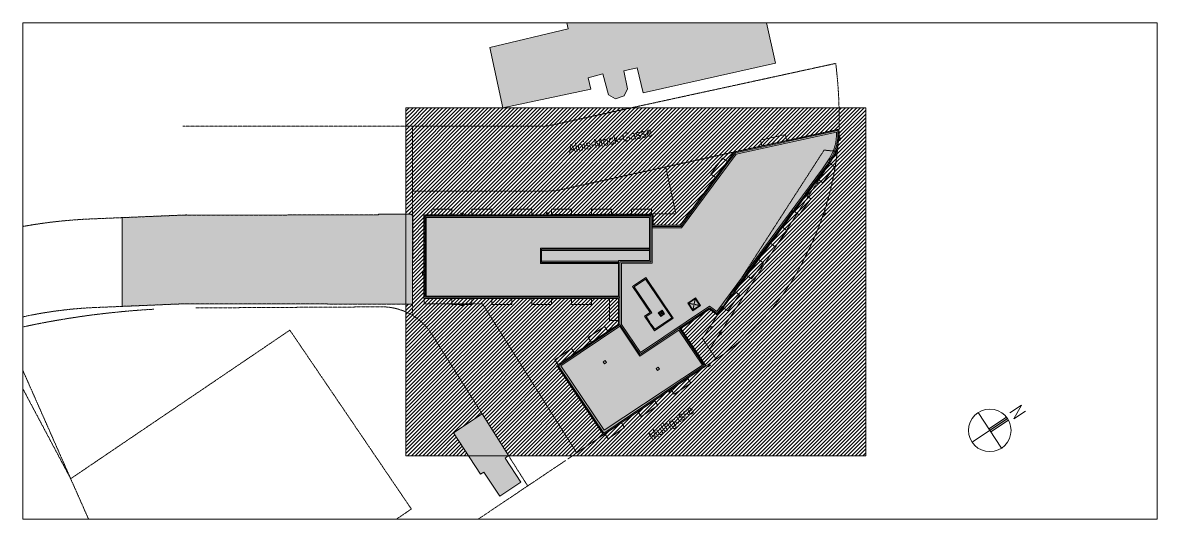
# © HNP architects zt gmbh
# Model space of a CAD drawing. Header units: centimetres. Extents: x -4512 to 25286, y -2765 to 13485.
# Drawn here: x -4512 to 14688, y -2765 to 5633 of the extents above; entities that cross this region are included whole.
import ezdxf

# ---------------------------------------------------------------- set-up
doc = ezdxf.new("R2010")
doc.units = ezdxf.units.CM
doc.linetypes.add('_Grundgrenze_', pattern=[0.9, 0.4, -0.1, 0.1, -0.1, 0.1, -0.1])
doc.linetypes.add('Grundgrenze', pattern=[0.9, 0.4, -0.1, 0.1, -0.1, 0.1, -0.1])
for name, color, linetype, lineweight in [('A-ANNO-NOTE', 7, 'Continuous', 5), ('A-DETL-GENF', 7, 'Continuous', 9), ('A-DETL-THIN', 7, 'Continuous', 5), ('Text', 7, 'Continuous', 5)]:
    doc.layers.add(name, color=color, linetype=linetype, lineweight=lineweight)
doc.layers.add('A-DETL', color=251, linetype='Continuous', lineweight=9, true_color=0x4f4f4f)
doc.styles.add('Arial Unicode MS', font='ARIALUNI.ttf', dxfattribs={"width": 0.85, "height": 150})

# ---------------------------------------------------------------- blocks, each defined once
blk = doc.blocks.new('Nordpfeil M - Nordpfeil _M-2407012-Übersicht Plankopf GESAMT Doppelgrösse')
at = {"layer": 'A-ANNO-NOTE'}
h = blk.add_hatch(color=256, dxfattribs=at)
edge = h.paths.add_edge_path()
edge.add_arc((11853, -1261), 360, 28.7802, 38.3406, ccw=False)
edge.add_line((12169, -1088), (11870, -1286))
edge.add_line((11870, -1286), (11837, -1236))
edge.add_line((11837, -1236), (12136, -1038))
for p, q in [((12190, -965), (12388, -834)), ((12388, -834), (12257, -1065)), ((12257, -1065), (12455, -934)), ((11553, -1460), (12153, -1062)), ((12052, -1561), (11654, -961)), ((11837, -1236), (12136, -1038)), ((11870, -1286), (12169, -1088))]:
    blk.add_line(p, q, dxfattribs=at)
blk.add_circle((11853, -1261), 360, dxfattribs=at)

msp = doc.modelspace()

# ---------------------------------------------------------------- hatches: boundary and pattern name
at = {"layer": 'A-DETL-GENF', "true_color": 0xd8d8d8}
h = msp.add_hatch(color=254, dxfattribs=at)
h.paths.add_polyline_path([(3560.92, -2375.399), (3919.854, -2138.649), (3649.864, -1729.813), (3710.431, -1688.151), (3260.656, -978.742), (2776.705, -1305.003), (3234.676, -2003.926), (3290.094, -1967.162)])
h.paths.add_polyline_path([(-2830.799, 835.531), (-1741.764, 881.406), (2086.263, 872.658), (2087.239, 2382.631), (2062.246, 2382.631), (2062.246, 2397.687), (1507.243, 2397.687), (1507.243, 2382.224), (-1796.845, 2379.85), (-2830.799, 2336.558), (-2830.799, 970.107)])
h.paths.add_polyline_path([(3610.906, 4192.715), (5103.213, 4508.292), (5057.615, 4703.65), (5306.816, 4765.767), (5401.427, 4413.318), (5519.43, 4347.596), (5665.425, 4395.247), (5721.171, 4517.433), (5661.949, 4820.156), (5887.826, 4870.4), (5987.826, 4448.323), (8224.958, 4947.207), (8076.214, 5633.173), (4697.786, 5633.173), (4717.782, 5527.041), (3389.944, 5211.37), (3500.076, 4703.65)])
at = {"layer": 'A-DETL-GENF'}
h = msp.add_hatch(dxfattribs=at)
h.set_pattern_fill('FP_1', color=256, style=0, pattern_type=2)
h.set_pattern_definition([(45, (0, 0), (-31.8198, 31.8198), [])])
h.paths.add_polyline_path([(2087.239, 4190.845), (1972.724, 4190.845), (1972.724, 2397.687), (2062.246, 2397.687), (2062.246, 2382.631), (2087.239, 2382.631)])
h.paths.add_polyline_path([(2087.239, -1689.155), (3028.421, -1689.155), (2776.705, -1305.003), (3260.656, -978.742), (3710.431, -1688.151), (3708.971, -1689.155), (9752.724, -1689.155), (9752.724, 4190.845), (2087.239, 4190.845), (2087.237, 2379.85), (2086.263, 872.658), (1972.724, 872.658), (1972.724, -1689.155), (2086.263, -1689.155)])
h.paths.add_polyline_path([(5313.879, -1336.392), (4526.879, -166.42), (5572.152, 536.654), (5571.896, 970.107), (2277.02, 970.107), (2277.02, 2380.107), (6154.883, 2380.107), (6154.883, 2208.357), (6613.429, 2208.357), (7535.28, 3450.997), (9300.692, 3834.674), (9302.339, 3801.312), (9302.339, 3749.383), (9301.991, 3734.518), (9299.996, 3701.174), (9296.79, 3667.926), (9292.377, 3634.815), (9286.763, 3601.888), (9279.955, 3569.186), (9271.963, 3536.753), (9262.796, 3504.632), (9252.468, 3472.866), (9240.991, 3441.496), (9228.381, 3410.565), (9214.655, 3380.112), (9100.275, 3193.811), (7241.182, 690.459), (7110.025, 787.757), (6659.718, 484.852), (6608.566, 484.852), (7049.139, -169.143), (5572.152, -1162.661)])
at = {"layer": 'A-DETL-GENF', "true_color": 0xff8080}
msp.add_hatch(color=11, dxfattribs=at).paths.add_polyline_path([(5313.879, -1336.392), (7049.139, -169.143), (6608.566, 484.852), (6659.718, 484.852), (7110.025, 787.757), (7241.182, 690.459), (9100.275, 3193.811), (9214.655, 3380.112), (9228.381, 3410.565), (9240.991, 3441.496), (9252.468, 3472.866), (9262.796, 3504.632), (9271.963, 3536.753), (9279.955, 3569.186), (9286.763, 3601.888), (9292.377, 3634.815), (9296.79, 3667.926), (9299.996, 3701.174), (9302.339, 3749.383), (9302.773, 3767.912), (9301.991, 3808.354), (9300.692, 3834.674), (7535.28, 3450.997), (6613.374, 2208.282), (6154.883, 2208.357), (6154.883, 2380.107), (2277.02, 2380.107), (2277.02, 970.107), (5571.896, 970.107), (5572.152, 536.654), (4526.879, -166.42), (5087.799, -1000.297)])

# ---------------------------------------------------------------- linework, layer by layer
at = {"layer": 'A-DETL', "color": 7, "lineweight": 5}
for p, q in [((-4512.469, 5633.173), (14687.531, 5633.173)), ((-4512.469, -2765.077), (-4512.469, 5633.173)), ((14687.531, 5633.173), (14687.531, -2765.077)), ((9298.875, 3834.28), (7535.28, 3450.997)), ((9259.397, 3781.696), (7560.194, 3412.408)), ((8393.024, 3739.745), (7971.618, 3648.161)), ((7971.618, 3648.161), (7992.855, 3550.442)), ((8414.261, 3642.026), (8393.024, 3739.745)), ((8418.509, 3622.483), (9280.896, 3809.905)), ((7546.868, 3433.049), (7997.103, 3530.898)), ((7996.363, 3530.738), (8406.783, 3619.934)), ((7535.28, 3450.997), (6613.378, 2208.282)), ((7560.194, 3412.408), (6635.015, 2165.282)), ((7331.354, 3343.949), (7130.272, 3072.892)), ((7226.684, 3001.386), (7427.739, 3272.466)), ((7411.668, 3284.369), (7331.354, 3343.949)), ((7427.739, 3272.463), (7546.868, 3433.049)), ((9023.592, 3162.831), (9132.951, 3329.083)), ((9051.486, 3128.26), (9167.395, 3303.209)), ((7130.272, 3072.892), (7210.586, 3013.312)), ((7233.445, 749.738), (9023.592, 3162.831)), ((7242.362, 689.583), (9051.486, 3128.26)), ((9035.383, 3140.122), (8937.346, 3007.969)), ((9026.568, 2926.838), (9227.65, 3197.896)), ((9227.65, 3197.896), (9141.858, 3261.541)), ((6623.443, 2188.282), (7226.656, 3001.407)), ((8937.346, 3007.969), (8729.113, 2727.274)), ((8937.346, 3007.969), (8729.113, 2727.274)), ((8937.346, 3007.969), (8953.408, 2996.053)), ((8946.259, 2986.415), (9026.568, 2926.838)), ((8721.969, 2717.646), (8535.187, 2465.866)), ((8738.033, 2705.729), (8721.969, 2717.646)), ((8729.113, 2727.274), (8745.176, 2715.358)), ((8825.488, 2655.778), (8745.176, 2715.358)), ((8624.406, 2384.72), (8825.488, 2655.778)), ((2277.02, 2380.107), (2277.02, 970.107)), ((6141.451, 2380.107), (2277.02, 2380.107)), ((2297.02, 990.107), (2297.02, 2360.107)), ((2297.02, 2360.107), (6117.02, 2360.107)), ((2315.02, 2336.963), (2315.02, 1008.107)), ((2315.02, 2336.963), (6096.951, 2336.963)), ((2751.02, 2480.105), (2413.521, 2480.105)), ((2413.521, 2480.105), (2413.521, 2380.107)), ((2751.02, 2380.107), (2751.02, 2480.105)), ((3426.02, 2480.105), (3088.521, 2480.105)), ((3088.521, 2480.105), (3088.521, 2380.107)), ((3426.02, 2380.107), (3426.02, 2480.105)), ((3763.521, 2480.105), (3763.521, 2380.107)), ((4101.02, 2480.105), (3763.521, 2480.105)), ((4101.02, 2380.107), (4101.02, 2480.105)), ((4776.02, 2480.105), (4438.521, 2480.105)), ((4438.521, 2480.105), (4438.521, 2380.107)), ((4776.02, 2380.107), (4776.02, 2480.105)), ((5451.02, 2480.105), (5113.521, 2480.105)), ((5113.521, 2480.105), (5113.521, 2380.107)), ((5451.02, 2380.107), (5451.02, 2480.105)), ((6126.02, 2480.107), (5788.521, 2480.107)), ((5788.521, 2480.107), (5788.521, 2380.107)), ((6096.951, 1610.107), (6096.951, 2336.963)), ((6117.02, 2360.107), (6117.02, 1590.107)), ((6126.02, 2380.107), (6126.02, 2480.107)), ((6141.451, 2380.107), (6141.451, 1567.107)), ((8528.03, 2456.218), (8319.797, 2175.52)), ((8528.03, 2456.218), (8319.797, 2175.52)), ((8544.093, 2444.301), (8528.03, 2456.218)), ((8535.187, 2465.866), (8551.251, 2453.949)), ((8544.093, 2444.3), (8624.406, 2384.72)), ((6613.378, 2208.282), (6141.451, 2208.282)), ((6141.451, 2188.282), (6623.443, 2188.282)), ((6635.015, 2165.282), (6141.451, 2165.282)), ((8319.796, 2175.521), (8133.015, 1923.74)), ((8222.242, 1842.606), (8423.324, 2113.664)), ((8335.86, 2163.604), (8319.797, 2175.52)), ((8423.324, 2113.664), (8343.011, 2173.244)), ((8133.015, 1923.74), (7917.631, 1633.406)), ((8133.015, 1923.74), (8149.077, 1911.824)), ((4248.02, 1819.107), (4248.02, 1562.107)), ((6096.951, 1819.107), (4248.02, 1819.107)), ((4266.02, 1580.107), (4266.02, 1801.107)), ((4266.02, 1801.107), (6096.951, 1801.107)), ((4266.02, 1781.107), (6096.951, 1781.107)), ((4401.61, 1801.107), (4401.61, 1819.107)), ((4407.61, 1819.107), (4407.61, 1801.107)), ((4555.175, 1801.107), (4555.175, 1819.107)), ((4561.175, 1819.107), (4561.175, 1801.107)), ((4708.753, 1801.107), (4708.753, 1819.107)), ((4714.753, 1819.107), (4714.753, 1801.107)), ((4862.331, 1801.107), (4862.331, 1819.107)), ((4868.331, 1819.107), (4868.331, 1801.107)), ((5015.908, 1801.107), (5015.908, 1819.107)), ((8141.928, 1902.187), (8222.242, 1842.606)), ((5572.117, 1562.107), (4248.02, 1562.107)), ((5572.117, 1600.107), (4266.02, 1600.107)), ((5572.117, 1580.107), (4266.02, 1580.107)), ((4561.175, 1580.107), (4561.175, 1562.107)), ((4708.753, 1562.107), (4708.753, 1580.107)), ((6096.951, 1610.107), (5572.117, 1610.107)), ((5572.117, 1610.107), (5572.117, 1008.107)), ((5595.151, 1590.107), (6116.951, 1590.107)), ((5595.151, 528.022), (5595.151, 1590.107)), ((5622.652, 1567.107), (5622.652, 528.348)), ((5622.652, 1567.107), (6141.451, 1567.107)), ((7917.63, 1633.407), (7730.849, 1381.626)), ((7820.076, 1300.492), (8021.158, 1571.55)), ((7917.631, 1633.406), (7933.694, 1621.49)), ((8021.158, 1571.55), (7940.845, 1631.13)), ((7730.849, 1381.626), (7515.465, 1091.292)), ((7746.912, 1369.71), (7730.849, 1381.626)), ((7739.762, 1360.072), (7820.076, 1300.492)), ((5825.503, 1183.616), (5808.908, 1172.453)), ((5808.908, 1172.453), (6104.164, 733.518)), ((6017.267, 1312.609), (5825.503, 1183.616)), ((5836.665, 1167.021), (6028.43, 1296.014)), ((6131.922, 728.086), (5836.665, 1167.021)), ((6033.862, 1323.772), (6017.267, 1312.609)), ((6028.43, 1296.014), (6469.92, 639.685)), ((6497.531, 634.472), (6033.862, 1323.772)), ((2277.02, 970.107), (5572.107, 970.107)), ((5595.151, 990.107), (2297.02, 990.107)), ((2315.02, 1008.107), (5572.117, 1008.107)), ((2751.02, 970.107), (2751.02, 870.107)), ((3088.519, 870.107), (3088.519, 970.107)), ((3426.021, 970.107), (3426.021, 870.107)), ((3763.52, 870.107), (3763.52, 970.107)), ((4101.02, 970.107), (4101.02, 870.107)), ((4438.519, 870.107), (4438.519, 970.107)), ((4776.02, 970.107), (4776.02, 870.107)), ((5113.519, 870.107), (5113.519, 970.107)), ((5420.087, 970.107), (5420.087, 594.57)), ((5572.107, 970.107), (5572.152, 536.654)), ((6870.133, 978.031), (6740.693, 890.961)), ((6754.572, 888.245), (6867.417, 964.152)), ((6867.417, 964.152), (6943.324, 851.306)), ((6957.203, 848.59), (6870.133, 978.031)), ((7417.911, 758.378), (7618.993, 1029.435)), ((7531.529, 1079.376), (7515.465, 1091.292)), ((7618.993, 1029.435), (7538.68, 1089.015)), ((2751.02, 870.107), (3088.519, 870.107)), ((3426.021, 870.107), (3763.52, 870.107)), ((4101.02, 870.107), (4438.519, 870.107)), ((4776.02, 870.107), (5113.519, 870.107)), ((5935.618, 21.877), (7110.59, 812.24)), ((7111.239, 840.397), (5941.865, 53.798)), ((7111.239, 840.397), (5941.865, 53.798)), ((6306.694, 770.304), (6243.633, 727.886)), ((6306.694, 770.304), (6303.978, 756.426)), ((6349.113, 707.244), (6306.694, 770.304)), ((6624.723, 461.311), (7110.025, 787.757)), ((6740.693, 890.961), (6827.763, 761.52)), ((6740.693, 890.961), (6827.763, 761.52)), ((6754.572, 888.245), (6830.479, 775.399)), ((6827.763, 761.52), (6957.203, 848.59)), ((6827.763, 761.52), (6957.203, 848.59)), ((6830.479, 775.399), (6943.324, 851.306)), ((7064.967, 781.552), (7076.13, 764.957)), ((7093.025, 776.322), (7081.863, 792.917)), ((7110.025, 787.757), (7242.362, 689.583)), ((7238.216, 717.562), (7110.59, 812.24)), ((7110.59, 812.24), (7238.216, 717.562)), ((7233.445, 749.738), (7111.239, 840.397)), ((7329.876, 841.118), (7238.216, 717.562)), ((7329.876, 841.118), (7345.938, 829.202)), ((7337.597, 817.958), (7417.911, 758.378)), ((5420.087, 594.57), (5572.146, 594.57)), ((6104.164, 733.518), (6010.368, 670.424)), ((6178.96, 419.862), (6010.368, 670.424)), ((6038.127, 664.993), (6131.922, 728.086)), ((6101.618, 570.633), (6038.127, 664.993)), ((6178.96, 419.862), (6497.531, 634.472)), ((6469.92, 639.685), (6184.39, 447.618)), ((6243.633, 727.886), (6286.052, 664.825)), ((6257.512, 725.17), (6243.633, 727.886)), ((6243.633, 727.886), (6286.052, 664.825)), ((6257.512, 725.17), (6303.978, 756.426)), ((6288.768, 678.704), (6257.512, 725.17)), ((6275.763, 721.598), (6257.512, 725.17)), ((6286.052, 664.825), (6349.113, 707.244)), ((6286.052, 664.825), (6288.768, 678.704)), ((6335.234, 709.96), (6288.768, 678.704)), ((6292.34, 696.955), (6288.768, 678.704)), ((6303.978, 756.426), (6300.406, 738.175)), ((6303.978, 756.426), (6335.234, 709.96)), ((6316.983, 713.531), (6335.234, 709.96)), ((6335.234, 709.96), (6349.113, 707.244)), ((5572.152, 536.654), (4526.899, -166.45)), ((4554.657, -171.882), (5595.151, 528.022)), ((5590.769, 498.486), (4594.812, -172.453)), ((5335.264, 497.83), (5055.225, 309.457)), ((5391.079, 414.853), (5335.264, 497.83)), ((5930.93, -6.456), (5590.769, 498.486)), ((5935.618, 21.877), (5595.151, 528.022)), ((5941.865, 53.798), (5622.652, 528.348)), ((6587.988, 435.525), (5930.93, -6.456)), ((6101.618, 570.633), (6085.024, 559.47)), ((6086.08, 557.901), (6095.015, 562.569)), ((6115.666, 531.869), (6093.338, 565.063)), ((6095.015, 562.569), (6118.155, 533.543)), ((6095.827, 566.737), (6118.155, 533.543)), ((6123.951, 537.442), (6107.357, 526.279)), ((6184.39, 447.618), (6123.951, 537.442)), ((6989.249, -160.738), (6587.988, 435.525)), ((7021.153, -163.864), (6596.965, 466.743)), ((7048.911, -169.296), (6624.723, 461.311)), ((5055.225, 309.457), (5111.04, 226.481)), ((4775.185, 121.084), (4495.146, -67.288)), ((4831, 38.108), (4775.185, 121.084)), ((5828.455, 181.188), (5811.86, 170.025)), ((4495.146, -67.288), (4550.961, -150.264)), ((4526.899, -166.45), (5313.878, -1336.392)), ((5319.31, -1308.634), (4554.657, -171.882)), ((4594.812, -172.453), (5325.963, -1259.399)), ((5311.54, -100.241), (5344.73, -77.915)), ((5311.54, -100.241), (5333.865, -133.431)), ((5313.878, -1336.392), (7048.911, -169.296)), ((7021.153, -163.864), (5319.31, -1308.634)), ((5325.963, -1259.399), (6989.249, -160.738)), ((5333.865, -133.431), (5367.055, -111.105)), ((5344.73, -77.915), (5367.055, -111.105)), ((6206.937, -214.418), (6240.127, -192.092)), ((6206.937, -214.418), (6229.263, -247.607)), ((6229.263, -247.607), (6262.452, -225.282)), ((6240.127, -192.092), (6262.452, -225.282)), ((6793.945, -461.319), (6738.132, -378.346)), ((6458.097, -566.716), (6513.91, -649.689)), ((6513.91, -649.689), (6793.945, -461.319)), ((6233.873, -838.065), (6178.057, -755.089)), ((5898.019, -943.461), (5953.834, -1026.437)), ((5953.834, -1026.437), (6233.873, -838.065)), ((5673.794, -1214.808), (5617.979, -1131.834)), ((5337.94, -1320.207), (5393.754, -1403.181)), ((5393.754, -1403.181), (5673.794, -1214.808)), ((14687.531, -2765.077), (-4512.469, -2765.077))]:
    msp.add_line(p, q, dxfattribs=at)
at = {"layer": 'A-DETL', "color": 7}
for p, q in [((8076.214, 5633.173), (4697.786, 5633.173)), ((4697.786, 5633.173), (4717.782, 5527.041)), ((8224.958, 4947.207), (8076.214, 5633.173)), ((4717.782, 5527.041), (3389.944, 5211.37)), ((3389.944, 5211.37), (3610.906, 4192.715)), ((5661.949, 4820.156), (5887.826, 4870.4)), ((5721.171, 4517.433), (5661.949, 4820.156)), ((5887.826, 4870.4), (5987.826, 4448.323)), ((5987.826, 4448.323), (8224.958, 4947.207)), ((5057.615, 4703.65), (5306.816, 4765.767)), ((5103.213, 4508.292), (5057.615, 4703.65)), ((5306.816, 4765.767), (5401.427, 4413.318)), ((3610.906, 4192.715), (5103.213, 4508.292)), ((5665.425, 4395.247), (5721.171, 4517.433)), ((5401.427, 4413.318), (5519.43, 4347.596)), ((5519.43, 4347.596), (5665.425, 4395.247)), ((9300.692, 3834.674), (7535.28, 3450.997)), ((7535.28, 3450.997), (6613.374, 2208.282)), ((9100.275, 3193.811), (9214.655, 3380.112)), ((7241.182, 690.459), (9100.275, 3193.811)), ((-1796.845, 2379.85), (-2830.799, 2336.558)), ((-2830.799, 2336.558), (-2830.799, 835.531)), ((1507.243, 2382.224), (-1796.845, 2379.85)), ((2062.246, 2397.687), (1507.243, 2397.687)), ((1507.243, 2397.687), (1507.243, 2382.224)), ((2062.246, 2382.631), (2062.246, 2397.687)), ((2087.239, 2382.631), (2062.246, 2382.631)), ((2086.263, 872.658), (2087.239, 2382.631)), ((6154.883, 2380.107), (2277.02, 2380.107)), ((2277.02, 2380.107), (2277.02, 970.107)), ((6154.883, 2208.357), (6154.883, 2380.107)), ((6613.374, 2208.282), (6154.883, 2208.357)), ((2277.02, 970.107), (5571.896, 970.107)), ((5571.896, 970.107), (5572.152, 536.654)), ((-2830.799, 835.531), (-1741.764, 881.406)), ((-1741.764, 881.406), (2086.263, 872.658)), ((6659.718, 484.852), (7110.025, 787.757)), ((7110.025, 787.757), (7241.182, 690.459)), ((5572.152, 536.654), (4526.879, -166.42)), ((6608.566, 484.852), (6659.718, 484.852)), ((7049.139, -169.143), (6608.566, 484.852)), ((4526.879, -166.42), (5313.879, -1336.392)), ((5313.879, -1336.392), (7049.139, -169.143)), ((3260.656, -978.742), (2776.705, -1305.003)), ((3710.431, -1688.151), (3260.656, -978.742)), ((2776.705, -1305.003), (3234.676, -2003.926)), ((3649.864, -1729.813), (3710.431, -1688.151)), ((3919.854, -2138.649), (3649.864, -1729.813)), ((3234.676, -2003.926), (3290.094, -1967.162)), ((3290.094, -1967.162), (3560.92, -2375.399)), ((3560.92, -2375.399), (3919.854, -2138.649))]:
    msp.add_line(p, q, dxfattribs=at)
at = {"layer": 'A-DETL', "color": 5, "linetype": 'Grundgrenze', "true_color": 0x0000ff}
for p, q in [((9245.712, 4944.61), (4370.502, 3886.412)), ((9245.712, 4944.61), (4370.502, 3886.412)), ((3614.293, 3881.406), (-1804.923, 3881.406)), ((2081.193, 2684.556), (2081.193, 3884.556)), ((2083.342, 2782.495), (2081.193, 3884.556)), ((4370.502, 3886.412), (3614.293, 3881.406)), ((4492.108, 2787.193), (9300.934, 3830.982)), ((4492.108, 2787.193), (2083.342, 2782.495)), ((2083.342, 683.933), (2083.342, 2782.495)), ((-3407.382, 2312.416), (-1736.528, 2382.375)), ((1507.243, 2382.224), (-1796.845, 2379.85)), ((-3300.152, 815.76), (-1741.764, 881.406)), ((-1741.764, 881.406), (2086.263, 872.658)), ((1560.429, 827.851), (-1580.055, 809.719)), ((8.28, 433.493), (-3700.32, -2078.852)), ((8.28, 433.493), (2064.73, -2591.492)), ((8.28, 433.493), (2064.73, -2591.492)), ((8.28, 433.493), (2064.73, -2591.492)), ((3706.153, -1684.811), (2411.398, 362.75)), ((7016.935, -194.054), (7274.706, -21.848)), ((-4512.469, -241.014), (-3700.32, -2078.852)), ((4947.249, -1583.89), (7016.935, -194.054)), ((4947.249, -1583.89), (7016.935, -194.054)), ((-4512.469, -551.423), (-3700.32, -2078.852)), ((3968.7, -2098.657), (3706.153, -1684.811)), ((3968.7, -2098.657), (3706.153, -1684.811)), ((4715.021, -1743.951), (4947.249, -1583.89)), ((4033.09, -2201.146), (4676.05, -1770.044)), ((-3700.32, -2078.852), (-3396.675, -2765.077)), ((4033.09, -2201.146), (3968.7, -2098.657)), ((4033.09, -2201.146), (3191.769, -2765.077)), ((1808.152, -2765.077), (2064.73, -2591.492))]:
    msp.add_line(p, q, dxfattribs=at)
at = {"layer": 'A-DETL', "color": 1, "linetype": '_Grundgrenze_', "lineweight": 5, "true_color": 0xff0000}
for p, q in [((6369.202, 3194.629), (9300.934, 3830.981)), ((6369.202, 3194.629), (9300.934, 3830.981)), ((6990.265, 294.151), (9048.669, 3478.129)), ((6990.265, 294.151), (9048.669, 3478.129)), ((9272.798, 3456.433), (7111.297, 112.982)), ((9048.669, 3478.129), (9272.798, 3456.433)), ((6369.202, 3194.629), (6541.518, 2400.751)), ((2283.343, 2381.406), (2283.343, 881.406)), ((3619.258, 2381.406), (2283.343, 2381.406)), ((6541.518, 2400.751), (3619.258, 2381.406)), ((6541.518, 2400.751), (3619.258, 2381.406)), ((2283.343, 881.406), (3266.586, 881.406)), ((3266.586, 881.406), (4553.604, -1153.907)), ((3266.586, 881.406), (4553.604, -1153.907)), ((7111.297, 112.982), (6990.265, 294.151)), ((7111.297, 112.982), (6990.265, 294.151)), ((7111.297, 112.982), (7224.001, -55.722)), ((7111.297, 112.982), (7224.001, -55.722)), ((4553.604, -1153.907), (4814.284, -1564.81)), ((4814.284, -1564.81), (4862.828, -1642.077))]:
    msp.add_line(p, q, dxfattribs=at)
at = {"layer": 'A-DETL', "color": 1, "true_color": 0xff0000}
for p, q in [((9291.995, 3666.424), (9320.466, 3691.062)), ((9291.995, 3666.424), (9320.893, 3642.288)), ((9320.466, 3691.062), (9320.893, 3642.288)), ((8934.014, 2932.395), (8971.05, 2939.173)), ((8934.014, 2932.395), (8946.662, 2896.932)), ((8971.05, 2939.173), (8946.662, 2896.932)), ((2920.713, 2381.406), (2896.325, 2410.092)), ((2896.325, 2410.092), (2945.101, 2410.092)), ((2920.713, 2381.406), (2945.101, 2410.092)), ((4370.729, 2386.381), (4346.341, 2415.067)), ((4346.341, 2415.067), (4395.117, 2415.067)), ((4370.729, 2386.381), (4395.117, 2415.067)), ((9040.437, 2406.085), (9075.255, 2420.415)), ((9040.437, 2406.085), (9060.182, 2374.026)), ((9075.255, 2420.415), (9060.182, 2374.026)), ((2283.342, 1389.784), (2254.656, 1414.172)), ((2254.656, 1365.396), (2254.656, 1414.172)), ((2283.342, 1389.784), (2254.656, 1365.396)), ((2934.16, 881.406), (2909.772, 852.72)), ((2958.548, 852.72), (2909.772, 852.72)), ((2934.16, 881.406), (2958.548, 852.72)), ((7117.733, 491.322), (7154.77, 498.099)), ((7117.733, 491.322), (7130.382, 455.858)), ((7154.77, 498.099), (7130.382, 455.858)), ((7291.157, 391.195), (7328.194, 397.972)), ((7291.157, 391.195), (7303.806, 355.731)), ((7328.194, 397.972), (7303.806, 355.731)), ((7087.81, -147.03), (7083.466, -184.43)), ((7124.024, -157.335), (7083.466, -184.43)), ((7087.81, -147.03), (7124.024, -157.335)), ((6432.202, -587.801), (6427.859, -625.201)), ((6468.417, -598.106), (6427.859, -625.201)), ((6432.202, -587.801), (6468.417, -598.106))]:
    msp.add_line(p, q, dxfattribs=at)
at = {"layer": 'A-DETL', "color": 5, "linetype": 'Grundgrenze', "true_color": 0x0000ff}
for centre, radius, start, end in [((2023.578, 4028.588), 7279.994, 358.4400659, 7.2285337), ((4213.296, 4024.835), 5091.33, 332.4618082, 357.8179238), ((-2992.627, -6277.411), 8599.834, 92.7643495, 100.1793003), ((4772.34, 3596.27), 4399.161, 307.081801, 334.0450034), ((-2996.275, -6236.997), 7059.3, 92.4671348, 102.4025988), ((-1493.922, -13458.853), 14268.833, 93.2207055, 102.2130993), ((1566.472, -172.127), 999.997, 58.8794053, 90.3462333), ((1566.532, -172.066), 999.913, 32.3345442, 58.880544), ((4772.317, 3596.302), 4399.2, 304.6685645, 307.0817902)]:
    msp.add_arc(centre, radius, start, end, dxfattribs=at)
at = {"layer": 'A-DETL', "color": 7, "lineweight": 5}
for centre, radius, start, end in [((8488.258, 3753.158), 771.666, 326.6633305, 2.1193893), ((8488.258, 3753.158), 794.666, 326.2180632, 4.0949682), ((8488.258, 3753.158), 814.666, 326.4742891, 5.7147708), ((7334.61, 4389.677), 2110.454, 327.7228771, 329.2714943), ((7334.61, 4389.677), 2110.454, 323.6946502, 327.7228771)]:
    msp.add_arc(centre, radius, start, end, dxfattribs=at)
at = {"layer": 'A-DETL', "color": 7}
msp.add_arc((8384.328, 3772.694), 918.457, 334.6950362, 3.8694275, dxfattribs=at)
at = {"layer": 'A-DETL', "color": 7, "lineweight": 5}
for points, knots in [([(6858.957, 920.919), (6859.433, 923.318), (6860.16, 927.075), (6861.2, 932.38), (6861.936, 936.141), (6862.618, 939.638), (6863.25, 942.844), (6863.88, 946.089), (6864.526, 949.379), (6865.178, 952.699), (6866.041, 957.15), (6866.699, 960.515), (6867.146, 962.764)], [0, 0, 0, 0, 0.2, 0.3, 0.4, 0.475, 0.55, 0.625, 0.7, 0.775, 0.85, 1, 1, 1, 1]), ([(6755.96, 887.973), (6758.958, 887.378), (6763.438, 886.511), (6769.349, 885.353), (6772.997, 884.638), (6775.876, 884.077), (6778.732, 883.516), (6782.241, 882.83), (6786.344, 882.027), (6791.648, 880.987), (6795.405, 880.261), (6797.804, 879.784)], [-1, -1, -1, -1, -0.8, -0.7, -0.6, -0.55, -0.5, -0.4, -0.3, -0.2, 0, 0, 0, 0]), ([(6797.804, 879.784), (6800.204, 879.307), (6803.96, 878.581), (6809.265, 877.541), (6814.735, 876.471), (6820.424, 875.357), (6826.26, 874.216), (6830.693, 873.346), (6835.156, 872.481), (6838.15, 871.893), (6839.649, 871.595)], [-1, -1, -1, -1, -0.8, -0.7, -0.6, -0.4, -0.3, -0.2, -0.1, 0, 0, 0, 0]), ([(6838.939, 818.632), (6838.463, 816.233), (6837.736, 812.476), (6836.696, 807.171), (6835.96, 803.41), (6835.278, 799.913), (6834.646, 796.707), (6834.016, 793.462), (6833.37, 790.172), (6832.718, 786.851), (6831.855, 782.401), (6831.197, 779.036), (6830.751, 776.787)], [0, 0, 0, 0, 0.2, 0.3, 0.4, 0.475, 0.55, 0.625, 0.7, 0.775, 0.85, 1, 1, 1, 1]), ([(6847.128, 860.477), (6846.831, 858.977), (6846.242, 855.983), (6845.378, 851.521), (6844.508, 847.087), (6843.366, 841.252), (6842.252, 835.563), (6841.183, 830.093), (6840.142, 824.788), (6839.416, 821.031), (6838.939, 818.632)], [0, 0, 0, 0, 0.1, 0.2, 0.3, 0.4, 0.6, 0.7, 0.8, 1, 1, 1, 1]), ([(6850.768, 879.074), (6851.065, 880.574), (6851.654, 883.568), (6852.519, 888.03), (6853.389, 892.464), (6854.53, 898.299), (6855.644, 903.988), (6856.713, 909.458), (6857.754, 914.763), (6858.48, 918.52), (6858.957, 920.919)], [0, 0, 0, 0, 0.1, 0.2, 0.3, 0.4, 0.6, 0.7, 0.8, 1, 1, 1, 1]), ([(6858.247, 867.956), (6860.646, 867.479), (6864.403, 866.753), (6869.708, 865.712), (6875.178, 864.643), (6880.867, 863.529), (6886.702, 862.388), (6891.136, 861.518), (6895.599, 860.653), (6898.592, 860.065), (6900.092, 859.767)], [-1, -1, -1, -1, -0.8, -0.7, -0.6, -0.4, -0.3, -0.2, -0.1, 0, 0, 0, 0]), ([(6900.092, 859.767), (6902.491, 859.29), (6906.248, 858.564), (6911.552, 857.524), (6915.314, 856.787), (6918.811, 856.105), (6922.017, 855.473), (6925.262, 854.843), (6928.551, 854.197), (6931.872, 853.545), (6936.322, 852.682), (6939.688, 852.025), (6941.937, 851.578)], [0, 0, 0, 0, 0.2, 0.3, 0.4, 0.475, 0.55, 0.625, 0.7, 0.775, 0.85, 1, 1, 1, 1]), ([(6275.763, 721.598), (6276.973, 721.355), (6278.885, 720.988), (6281.613, 720.453), (6283.729, 720.039), (6285.902, 719.614), (6288.859, 719.034), (6291.113, 718.601), (6292.626, 718.298)], [-1, -1, -1, -1, -0.75, -0.625, -0.5, -0.375, -0.25, 0, 0, 0, 0]), ([(6295.64, 713.817), (6295.337, 712.305), (6294.904, 710.051), (6294.324, 707.094), (6293.898, 704.92), (6293.485, 702.805), (6292.949, 700.077), (6292.582, 698.165), (6292.34, 696.955)], [0, 0, 0, 0, 0.25, 0.375, 0.5, 0.625, 0.75, 1, 1, 1, 1]), ([(6297.106, 721.312), (6297.409, 722.824), (6297.842, 725.079), (6298.422, 728.036), (6298.848, 730.209), (6299.261, 732.325), (6299.797, 735.052), (6300.164, 736.965), (6300.406, 738.175)], [0, 0, 0, 0, 0.25, 0.375, 0.5, 0.625, 0.75, 1, 1, 1, 1]), ([(6300.12, 716.831), (6301.633, 716.529), (6303.887, 716.096), (6306.844, 715.515), (6309.017, 715.09), (6311.133, 714.677), (6313.861, 714.141), (6315.773, 713.774), (6316.983, 713.531)], [0, 0, 0, 0, 0.25, 0.375, 0.5, 0.625, 0.75, 1, 1, 1, 1])]:
    msp.add_open_spline(points, degree=3, knots=knots, dxfattribs=at)
at = {"layer": 'A-DETL-THIN'}
for p, q in [((9752.724, 4190.845), (1972.724, 4190.845)), ((1972.724, 4190.845), (1972.724, -1689.155)), ((9752.724, -1689.155), (9752.724, 4190.845)), ((1972.724, -1689.155), (9752.724, -1689.155))]:
    msp.add_line(p, q, dxfattribs=at)

# ---------------------------------------------------------------- block references
at = {"layer": 'A-ANNO-NOTE'}
msp.add_blockref('Nordpfeil M - Nordpfeil _M-2407012-Übersicht Plankopf GESAMT Doppelgrösse', (0, 0), dxfattribs=at)

# ---------------------------------------------------------------- texts
at = {"layer": 'Text', "char_height": 150, "attachment_point": 1, "style": 'Arial Unicode MS'}
for s, insert, width, rotation in [('Alois-Mock-Gasse ', (4705.6, 3569.606), 1823.51839, 11.7940758), ('Muthgasse ', (6056.451, -1315.298), 1116.18951, 33.811593)]:
    msp.add_mtext(s, dxfattribs=dict(at, insert=insert, width=width, rotation=rotation))

doc.saveas('drawing.dxf')
